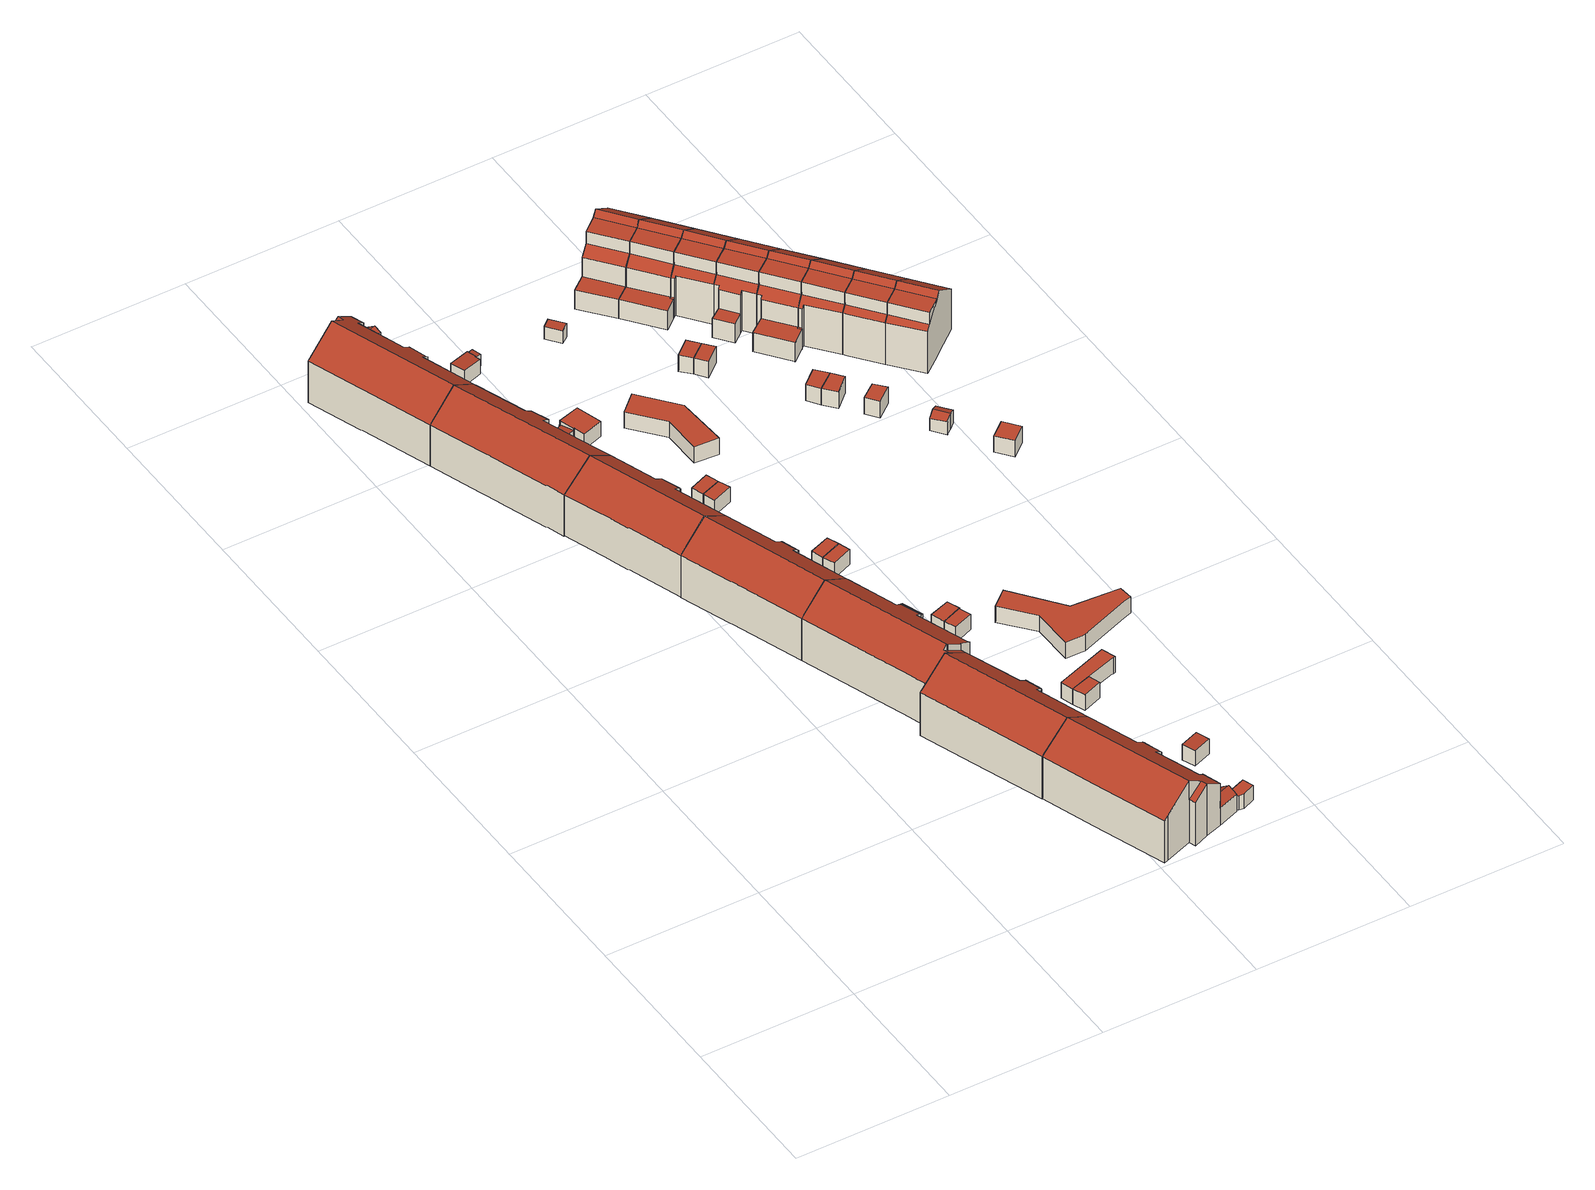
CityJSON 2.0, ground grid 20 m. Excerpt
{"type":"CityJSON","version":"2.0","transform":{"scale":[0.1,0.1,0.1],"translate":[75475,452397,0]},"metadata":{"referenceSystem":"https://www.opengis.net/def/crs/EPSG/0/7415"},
"CityObjects":{
"building1":{"type":"Building","attributes":{"Volume":1089.52,"Dakoppervlakte":174.16,"Muuroppervlakte":389,"Vloeroppervlakte":146.12,"hoogte_Z_max_in_m_NAP":9.86,"GEB_DOEL":"woonfunctie","dateOfConstruction":"1950-01-01","measuredHeight":8.95},"geometry":[{"type":"Solid","lod":"2","boundaries":[[[[0,1,2,3,4,5,6,7,8,9,10,11,12,13,14,15,16,17,18,19,20,21]],[[22,23,24,25,26,27]],[[28,29,30,31,27,26,32,33,34,35,36,37,38,39,40]],[[30,41,42,31]],[[43,44,45,46]],[[47,44,43,48]],[[21,25,24,23,22,2,1,0]],[[32,26,25,21,20,19]],[[32,19,18,33]],[[18,17,34,33]],[[35,34,17,16,15,36]],[[37,36,15,14]],[[37,14,13,38]],[[8,7,28,40,47]],[[29,28,7,6]],[[30,29,6,5]],[[5,4,41,30]],[[41,4,3,42]],[[2,22,27,42,3]],[[27,31,42]],[[10,9,48,43]],[[8,47,48,9]],[[46,45,12,11]],[[43,46,11,10]],[[47,40,39,45,44]],[[39,38,13,12,45]]]],"semantics":{"surfaces":[{"type":"GroundSurface"},{"type":"RoofSurface"},{"type":"WallSurface"}],"values":[[0,1,1,1,1,1,2,2,2,2,2,2,2,2,2,2,2,2,2,2,2,2,2,2,2,2]]}}]},
"building2":{"type":"Building","attributes":{"Volume":1163.47,"Dakoppervlakte":181.28,"Muuroppervlakte":376.7,"Vloeroppervlakte":152.09,"hoogte_Z_max_in_m_NAP":9.86,"GEB_DOEL":"overige gebruiksfunctie - woonfunctie","dateOfConstruction":"1950-01-01","measuredHeight":8.95},"geometry":[{"type":"Solid","lod":"2","boundaries":[[[[49,21,20,19,50,51,52,53,54,55,56,57,58,59,60,61,62,63]],[[64,65,66,67,68,69,70,32,26,71]],[[72,73,74,75,76,77,71,26,25,78]],[[66,65,64,56,55,54]],[[54,53,67,66]],[[67,53,52,68]],[[69,68,52,51]],[[32,70,69,51,50,19]],[[32,19,20,21,25,26]],[[63,62,61,60,59,58,77,76,75,74,73,72,78,25,21,49]],[[57,71,77,58]],[[57,56,64,71]]]],"semantics":{"surfaces":[{"type":"GroundSurface"},{"type":"RoofSurface"},{"type":"WallSurface"}],"values":[[0,1,1,2,2,2,2,2,2,2,2,2]]}}]},
"building3":{"type":"Building","attributes":{"Volume":996.88,"Dakoppervlakte":156.55,"Muuroppervlakte":338.52,"Vloeroppervlakte":131.4,"hoogte_Z_max_in_m_NAP":9.86,"GEB_DOEL":"woonfunctie","dateOfConstruction":"1950-01-01","measuredHeight":8.91},"geometry":[{"type":"Solid","lod":"2","boundaries":[[[[79,80,81,82,83,84,85,86,87,88,89,90,91,92,93,94,95]],[[96,97,98,99,100,101,71,77]],[[71,101,102,103,104,105,106,64]],[[107,108,109,110,111]],[[85,84,77,71]],[[83,82,81,80,79,100,99,98,97,96,77,84]],[[102,94,93,103]],[[93,92,109,104,103]],[[88,87,106,105,108]],[[106,87,86,64]],[[71,64,86,85]],[[92,91,110,109]],[[107,111,110,91,90,89]],[[88,108,107,89]],[[104,109,108,105]],[[102,101,100,79,95,94]]]],"semantics":{"surfaces":[{"type":"GroundSurface"},{"type":"RoofSurface"},{"type":"WallSurface"}],"values":[[0,1,1,1,2,2,2,2,2,2,2,2,2,2,2,2]]}}]},
"building4":{"type":"Building","attributes":{"Volume":1056.92,"Dakoppervlakte":164.92,"Muuroppervlakte":352.03,"Vloeroppervlakte":138.45,"hoogte_Z_max_in_m_NAP":9.86,"GEB_DOEL":"woonfunctie","dateOfConstruction":"1950-01-01","measuredHeight":8.96},"geometry":[{"type":"Solid","lod":"2","boundaries":[[[[112,113,114,115,116,117,118,119,120,121,122,123,124,125,126]],[[127,128,129,101,100,130]],[[131,132,102,101,129,133,134,135,136]],[[137,138,139,140]],[[113,112,133,129]],[[135,134,133,112,126,125]],[[121,120,132,131,140]],[[132,120,119,102]],[[100,101,102,119,118,117]],[[114,128,127,130,100,117,116,115]],[[114,113,129,128]],[[124,123,138,137]],[[122,139,138,123]],[[121,140,139,122]],[[136,137,140,131]],[[125,124,137,136,135]]]],"semantics":{"surfaces":[{"type":"GroundSurface"},{"type":"RoofSurface"},{"type":"WallSurface"}],"values":[[0,1,1,1,2,2,2,2,2,2,2,2,2,2,2,2]]}}]},
"building5":{"type":"Building","attributes":{"Volume":1087.64,"Dakoppervlakte":167.8,"Muuroppervlakte":358.11,"Vloeroppervlakte":140.5,"hoogte_Z_max_in_m_NAP":9.93,"GEB_DOEL":"woonfunctie","dateOfConstruction":"1950-01-01","measuredHeight":9.08},"geometry":[{"type":"Solid","lod":"2","boundaries":[[[[141,142,143,144,145,146,147,148,149,150,151,152,153]],[[154,155,156,157,158,159,160,161,162]],[[162,163,164,165,154]],[[166,167,168]],[[146,145,155,154]],[[145,144,156,155]],[[159,158,167,141,153]],[[159,153,152,151,161,160]],[[163,162,161,151,150,149]],[[164,163,149,148,147,165]],[[146,154,165,147]],[[143,142,166,168]],[[166,142,141,167]],[[157,168,167,158]],[[157,156,144,143,168]]]],"semantics":{"surfaces":[{"type":"GroundSurface"},{"type":"RoofSurface"},{"type":"WallSurface"}],"values":[[0,1,1,1,2,2,2,2,2,2,2,2,2,2,2]]}}]},
"building6":{"type":"Building","attributes":{"Volume":1131.58,"Dakoppervlakte":176.19,"Muuroppervlakte":367.95,"Vloeroppervlakte":147.98,"hoogte_Z_max_in_m_NAP":9.86,"GEB_DOEL":"woonfunctie","dateOfConstruction":"1950-01-01","measuredHeight":9},"geometry":[{"type":"Solid","lod":"2","boundaries":[[[[169,170,171,172,173,174,175,176,177,178,179,180,181,182,183,184,185,114,113,112,186]],[[128,187,188,189,190,191,192,193,194,129]],[[195,196,197,198,133,129,194,199,200,201,202,203,204]],[[205,206,207,208]],[[161,209,210,211,193,192]],[[194,211,210,199]],[[200,199,210,209]],[[201,200,209,178,177,212]],[[177,176,202,201,212]],[[204,203,202,176,175,174]],[[170,169,197,196,206]],[[133,198,197,169,186,112]],[[128,129,133,112,113,114]],[[183,182,181,191,190,189,188,187,128,114,185,184]],[[181,180,192,191]],[[208,207,173,172]],[[172,171,205,208]],[[170,206,205,171]],[[195,207,206,196]],[[180,179,161,192]],[[161,179,178,209]],[[194,193,211]],[[174,173,207,195,204]]]],"semantics":{"surfaces":[{"type":"GroundSurface"},{"type":"RoofSurface"},{"type":"WallSurface"}],"values":[[0,1,1,1,1,2,2,2,2,2,2,2,2,2,2,2,2,2,2,2,2,2,2]]}}]},
"building7":{"type":"Building","attributes":{"Volume":1143.04,"Dakoppervlakte":183.63,"Muuroppervlakte":391.15,"Vloeroppervlakte":153.72,"hoogte_Z_max_in_m_NAP":9.93,"GEB_DOEL":"woonfunctie","dateOfConstruction":"1950-01-01","measuredHeight":9.04},"geometry":[{"type":"Solid","lod":"2","boundaries":[[[[213,214,215,216,217,218,219,220,221,222,223,224,225,226,227,228,229,230,231,232,233,234,235,236]],[[154,165,237,238,239,240]],[[154,240,241,242,243,244,245,246,247,248,249,250,155]],[[251,252,253,254]],[[255,242,241,256]],[[257,258,259,260]],[[261,258,257,262,263]],[[264,265,266,267,263]],[[268,269,270,271]],[[243,242,230,229,259]],[[223,222,245,244,266]],[[245,222,221,246]],[[221,220,253,247,246]],[[217,216,249,248,252]],[[214,155,250,249,216,215]],[[165,154,155,214,213,236]],[[237,165,236,235,234,238]],[[239,238,234,233]],[[217,252,251,218]],[[220,219,254,253]],[[251,254,219,218]],[[242,255,231,230]],[[232,231,255,256]],[[256,241,240]],[[240,239,233,232,256]],[[262,257,227,226,268]],[[228,260,259,229]],[[257,260,228,227]],[[224,223,266,265,270]],[[268,226,225,269]],[[270,269,225,224]],[[270,265,264,271]],[[264,263,262,268,271]],[[267,261,263]],[[244,243,259,258,261,267,266]],[[247,253,252,248]]]],"semantics":{"surfaces":[{"type":"GroundSurface"},{"type":"RoofSurface"},{"type":"WallSurface"}],"values":[[0,1,1,1,1,1,1,1,1,2,2,2,2,2,2,2,2,2,2,2,2,2,2,2,2,2,2,2,2,2,2,2,2,2,2,2]]}}]},
"building8":{"type":"Building","attributes":{"Volume":29.45,"Dakoppervlakte":13.93,"Muuroppervlakte":36.31,"Vloeroppervlakte":13.88,"hoogte_Z_max_in_m_NAP":3.11,"GEB_DOEL":"onbekend","dateOfConstruction":"1950-01-01","measuredHeight":2.3},"geometry":[{"type":"Solid","lod":"2","boundaries":[[[[272,273,274,275,276,277,278,279,280,281]],[[282,283,284,285,286,287]],[[288,289,290,291,292,293]],[[274,273,284,283,289]],[[272,281,286,285]],[[281,280,287,286]],[[287,280,279,290,282]],[[289,288,275,274]],[[279,278,291,290]],[[291,278,277,292]],[[276,293,292,277]],[[276,275,288,293]],[[282,290,289,283]],[[284,273,272,285]]]],"semantics":{"surfaces":[{"type":"GroundSurface"},{"type":"RoofSurface"},{"type":"WallSurface"}],"values":[[0,1,1,2,2,2,2,2,2,2,2,2,2,2]]}}]},
"building9":{"type":"Building","attributes":{"Volume":14.35,"Dakoppervlakte":6.79,"Muuroppervlakte":24.46,"Vloeroppervlakte":6.77,"hoogte_Z_max_in_m_NAP":3.06,"GEB_DOEL":"onbekend","dateOfConstruction":"1950-01-01","measuredHeight":2.26},"geometry":[{"type":"Solid","lod":"2","boundaries":[[[[294,295,296,297,298,299,300,301]],[[302,303,304,305,306,307]],[[308,309,310,311]],[[302,295,294,303]],[[294,301,304,303]],[[304,301,300,305]],[[306,305,300,299,308]],[[310,309,298,297]],[[296,311,310,297]],[[309,308,299,298]],[[306,308,311,307]],[[296,295,302,307,311]]]],"semantics":{"surfaces":[{"type":"GroundSurface"},{"type":"RoofSurface"},{"type":"WallSurface"}],"values":[[0,1,1,2,2,2,2,2,2,2,2,2]]}}]},
"building10":{"type":"Building","attributes":{"Volume":9.77,"Dakoppervlakte":4.45,"Muuroppervlakte":19.07,"Vloeroppervlakte":4.45,"hoogte_Z_max_in_m_NAP":3.1,"GEB_DOEL":"onbekend","dateOfConstruction":"1950-01-01","measuredHeight":2.19},"geometry":[{"type":"Solid","lod":"2","boundaries":[[[[312,313,314,315]],[[316,317,318,319]],[[316,312,315,317]],[[315,314,318,317]],[[313,319,318,314]],[[316,319,313,312]]]],"semantics":{"surfaces":[{"type":"GroundSurface"},{"type":"RoofSurface"},{"type":"WallSurface"}],"values":[[0,1,2,2,2,2]]}}]},
"building11":{"type":"Building","attributes":{"Volume":9.85,"Dakoppervlakte":4.46,"Muuroppervlakte":19.22,"Vloeroppervlakte":4.46,"hoogte_Z_max_in_m_NAP":3.1,"GEB_DOEL":"onbekend","dateOfConstruction":"1950-01-01","measuredHeight":2.21},"geometry":[{"type":"Solid","lod":"2","boundaries":[[[[312,315,320,321]],[[316,322,323,317]],[[312,321,322,316]],[[322,321,320,323]],[[320,315,317,323]],[[317,315,312,316]]]],"semantics":{"surfaces":[{"type":"GroundSurface"},{"type":"RoofSurface"},{"type":"WallSurface"}],"values":[[0,1,2,2,2,2]]}}]},
"building12":{"type":"Building","attributes":{"Volume":10.41,"Dakoppervlakte":4.58,"Muuroppervlakte":20.26,"Vloeroppervlakte":4.58,"hoogte_Z_max_in_m_NAP":3.1,"GEB_DOEL":"onbekend","dateOfConstruction":"1950-01-01","measuredHeight":2.27},"geometry":[{"type":"Solid","lod":"2","boundaries":[[[[324,325,326,327]],[[328,329,330,331]],[[325,331,330,326]],[[325,324,328,331]],[[328,324,327,329]],[[327,326,330,329]]]],"semantics":{"surfaces":[{"type":"GroundSurface"},{"type":"RoofSurface"},{"type":"WallSurface"}],"values":[[0,1,2,2,2,2]]}}]},
"building13":{"type":"Building","attributes":{"Volume":10.28,"Dakoppervlakte":4.59,"Muuroppervlakte":20,"Vloeroppervlakte":4.59,"hoogte_Z_max_in_m_NAP":3.1,"GEB_DOEL":"onbekend","dateOfConstruction":"1950-01-01","measuredHeight":2.24},"geometry":[{"type":"Solid","lod":"2","boundaries":[[[[332,333,334,335]],[[330,336,337,331]],[[332,335,336,330]],[[335,334,337,336]],[[337,334,333,331]],[[331,333,332,330]]]],"semantics":{"surfaces":[{"type":"GroundSurface"},{"type":"RoofSurface"},{"type":"WallSurface"}],"values":[[0,1,2,2,2,2]]}}]},
"building14":{"type":"Building","attributes":{"Volume":7.69,"Dakoppervlakte":3.78,"Muuroppervlakte":15.96,"Vloeroppervlakte":3.78,"hoogte_Z_max_in_m_NAP":2.97,"GEB_DOEL":"onbekend","dateOfConstruction":"1950-01-01","measuredHeight":2.04},"geometry":[{"type":"Solid","lod":"2","boundaries":[[[[338,339,340,341,342,343]],[[344,345,346,347,348,349]],[[347,346,342,341]],[[340,339,349,348]],[[338,344,349,339]],[[343,345,344,338]],[[348,347,341,340]],[[346,345,343,342]]]],"semantics":{"surfaces":[{"type":"GroundSurface"},{"type":"RoofSurface"},{"type":"WallSurface"}],"values":[[0,1,2,2,2,2,2,2]]}}]},
"building15":{"type":"Building","attributes":{"Volume":11.22,"Dakoppervlakte":4.93,"Muuroppervlakte":20.85,"Vloeroppervlakte":4.93,"hoogte_Z_max_in_m_NAP":3.14,"GEB_DOEL":"onbekend","dateOfConstruction":"1950-01-01","measuredHeight":2.34},"geometry":[{"type":"Solid","lod":"2","boundaries":[[[[350,351,352,353]],[[354,355,356,357]],[[350,357,356,351]],[[350,353,354,357]],[[352,355,354,353]],[[356,355,352,351]]]],"semantics":{"surfaces":[{"type":"GroundSurface"},{"type":"RoofSurface"},{"type":"WallSurface"}],"values":[[0,1,2,2,2,2]]}}]},
"building16":{"type":"Building","attributes":{"Volume":10.34,"Dakoppervlakte":4.64,"Muuroppervlakte":19.84,"Vloeroppervlakte":10.83,"hoogte_Z_max_in_m_NAP":3.14,"GEB_DOEL":"onbekend","dateOfConstruction":"1950-01-01","measuredHeight":2.31},"geometry":[{"type":"Solid","lod":"2","boundaries":[[[[358,359,351,360]],[[361,362,356,363]],[[362,361,358,360]],[[360,351,356,362]],[[356,351,359,363]],[[359,358,361,363]]]],"semantics":{"surfaces":[{"type":"GroundSurface"},{"type":"RoofSurface"},{"type":"WallSurface"}],"values":[[0,1,2,2,2,2]]}}]},
"building17":{"type":"Building","attributes":{"Volume":9.85,"Dakoppervlakte":4.27,"Muuroppervlakte":19.66,"Vloeroppervlakte":12.11,"hoogte_Z_max_in_m_NAP":3.02,"GEB_DOEL":"onbekend","dateOfConstruction":"1950-01-01","measuredHeight":2.31},"geometry":[{"type":"Solid","lod":"2","boundaries":[[[[364,365,366,367]],[[368,369,370,371]],[[366,365,371,370]],[[365,364,368,371]],[[368,364,367,369]],[[366,370,369,367]]]],"semantics":{"surfaces":[{"type":"GroundSurface"},{"type":"RoofSurface"},{"type":"WallSurface"}],"values":[[0,1,2,2,2,2]]}}]},
"building18":{"type":"Building","attributes":{"Volume":9.86,"Dakoppervlakte":4.51,"Muuroppervlakte":18.93,"Vloeroppervlakte":4.5,"hoogte_Z_max_in_m_NAP":3.18,"GEB_DOEL":"onbekend","dateOfConstruction":"1950-01-01","measuredHeight":2.24},"geometry":[{"type":"Solid","lod":"2","boundaries":[[[[372,373,374,375]],[[376,377,378,379]],[[376,372,375,377]],[[375,374,378,377]],[[378,374,373,379]],[[376,379,373,372]]]],"semantics":{"surfaces":[{"type":"GroundSurface"},{"type":"RoofSurface"},{"type":"WallSurface"}],"values":[[0,1,2,2,2,2]]}}]},
"building19":{"type":"Building","attributes":{"Volume":28.44,"Dakoppervlakte":12.33,"Muuroppervlakte":40.67,"Vloeroppervlakte":12.33,"hoogte_Z_max_in_m_NAP":3.02,"GEB_DOEL":"onbekend","dateOfConstruction":"1950-01-01","measuredHeight":2.31},"geometry":[{"type":"Solid","lod":"2","boundaries":[[[[380,381,382,383,384,366]],[[385,386,387,388,389,370]],[[386,385,370,366,384,383]],[[387,386,383,382]],[[382,381,388,387]],[[380,389,388,381]],[[380,366,370,389]]]],"semantics":{"surfaces":[{"type":"GroundSurface"},{"type":"RoofSurface"},{"type":"WallSurface"}],"values":[[0,1,2,2,2,2,2]]}}]},
"building20":{"type":"Building","attributes":{"Volume":81.92,"Dakoppervlakte":34.83,"Muuroppervlakte":68.78,"Vloeroppervlakte":34.83,"hoogte_Z_max_in_m_NAP":3.08,"GEB_DOEL":"onbekend","dateOfConstruction":"1950-01-01","measuredHeight":2.35},"geometry":[{"type":"Solid","lod":"2","boundaries":[[[[390,391,392,393,394,395]],[[396,397,398,399,400,401]],[[393,396,401,394]],[[392,391,398,397]],[[391,390,399,398]],[[390,395,400,399]],[[393,392,397,396]],[[395,394,401,400]]]],"semantics":{"surfaces":[{"type":"GroundSurface"},{"type":"RoofSurface"},{"type":"WallSurface"}],"values":[[0,1,2,2,2,2,2,2]]}}]},
"building21":{"type":"Building","attributes":{"Volume":5.08,"Dakoppervlakte":2.6,"Muuroppervlakte":13.19,"Vloeroppervlakte":2.59,"hoogte_Z_max_in_m_NAP":2.98,"GEB_DOEL":"onbekend","dateOfConstruction":"1933-01-01","measuredHeight":2},"geometry":[{"type":"Solid","lod":"2","boundaries":[[[[402,403,404,405]],[[406,407,408,409]],[[402,405,407,406]],[[405,404,408,407]],[[403,409,408,404]],[[403,402,406,409]]]],"semantics":{"surfaces":[{"type":"GroundSurface"},{"type":"RoofSurface"},{"type":"WallSurface"}],"values":[[0,1,2,2,2,2]]}}]},
"building22":{"type":"Building","attributes":{"Volume":136.37,"Dakoppervlakte":56.44,"Muuroppervlakte":96.17,"Vloeroppervlakte":56.44,"hoogte_Z_max_in_m_NAP":3.08,"GEB_DOEL":"onbekend","dateOfConstruction":"1950-01-01","measuredHeight":2.42},"geometry":[{"type":"Solid","lod":"2","boundaries":[[[[410,411,412,413,414,415,416,417,418,419]],[[420,421,422,423,424,425,426,427,428,429]],[[413,426,425,414]],[[413,412,427,426]],[[411,428,427,412]],[[411,410,429,428]],[[410,419,420,429]],[[420,419,418,417,422,421]],[[424,423,422,417,416,415]],[[415,414,425,424]]]],"semantics":{"surfaces":[{"type":"GroundSurface"},{"type":"RoofSurface"},{"type":"WallSurface"}],"values":[[0,1,2,2,2,2,2,2,2,2]]}}]},
"building23":{"type":"Building","attributes":{"Volume":10.9,"Dakoppervlakte":4.69,"Muuroppervlakte":20.43,"Vloeroppervlakte":4.69,"hoogte_Z_max_in_m_NAP":3.28,"GEB_DOEL":"onbekend","dateOfConstruction":"1933-01-01","measuredHeight":2.33},"geometry":[{"type":"Solid","lod":"2","boundaries":[[[[430,431,432,433]],[[434,435,436,437]],[[434,430,433,435]],[[433,432,436,435]],[[431,437,436,432]],[[431,430,434,437]]]],"semantics":{"surfaces":[{"type":"GroundSurface"},{"type":"RoofSurface"},{"type":"WallSurface"}],"values":[[0,1,2,2,2,2]]}}]},
"building24":{"type":"Building","attributes":{"Volume":10.55,"Dakoppervlakte":4.46,"Muuroppervlakte":20.36,"Vloeroppervlakte":4.46,"hoogte_Z_max_in_m_NAP":3.28,"GEB_DOEL":"onbekend","dateOfConstruction":"1933-01-01","measuredHeight":2.36},"geometry":[{"type":"Solid","lod":"2","boundaries":[[[[438,439,430,433]],[[440,435,434,441]],[[430,439,441,434]],[[439,438,440,441]],[[440,438,433,435]],[[435,433,430,434]]]],"semantics":{"surfaces":[{"type":"GroundSurface"},{"type":"RoofSurface"},{"type":"WallSurface"}],"values":[[0,1,2,2,2,2]]}}]},
"building25":{"type":"Building","attributes":{"Volume":363.02,"Dakoppervlakte":62.98,"Muuroppervlakte":210.63,"Vloeroppervlakte":55.23,"hoogte_Z_max_in_m_NAP":9.97,"GEB_DOEL":"woonfunctie","dateOfConstruction":"1933-01-01","measuredHeight":8.97},"geometry":[{"type":"Solid","lod":"2","boundaries":[[[[442,443,444,445,446,447,448,449,450,451,452,453,454]],[[455,456,457,458,459]],[[460,461,462,463]],[[464,462,461,465]],[[466,467,468,469]],[[470,464,465,471]],[[451,450,471,465]],[[471,450,449,470]],[[459,458,442,454]],[[455,445,444,456]],[[456,444,443,442,458,457]],[[467,455,459,468]],[[460,469,461]],[[463,462,466]],[[470,449,448,447,446,445,455,467,466,462,464]],[[463,466,469,460]],[[468,459,454,453,452,451,465,461,469]]]],"semantics":{"surfaces":[{"type":"GroundSurface"},{"type":"RoofSurface"},{"type":"WallSurface"}],"values":[[0,1,1,1,1,1,2,2,2,2,2,2,2,2,2,2,2]]}}]},
"building26":{"type":"Building","attributes":{"Volume":12.24,"Dakoppervlakte":5.13,"Muuroppervlakte":21.95,"Vloeroppervlakte":5.13,"hoogte_Z_max_in_m_NAP":3.37,"GEB_DOEL":"onbekend","dateOfConstruction":"1933-01-01","measuredHeight":2.39},"geometry":[{"type":"Solid","lod":"2","boundaries":[[[[472,473,474,475]],[[476,477,478,479]],[[476,472,475,477]],[[474,478,477,475]],[[473,479,478,474]],[[473,472,476,479]]]],"semantics":{"surfaces":[{"type":"GroundSurface"},{"type":"RoofSurface"},{"type":"WallSurface"}],"values":[[0,1,2,2,2,2]]}}]},
"building27":{"type":"Building","attributes":{"Volume":12.2,"Dakoppervlakte":5.11,"Muuroppervlakte":21.92,"Vloeroppervlakte":5.11,"hoogte_Z_max_in_m_NAP":3.37,"GEB_DOEL":"onbekend","dateOfConstruction":"1933-01-01","measuredHeight":2.39},"geometry":[{"type":"Solid","lod":"2","boundaries":[[[[480,481,472,475]],[[482,477,476,483]],[[472,481,483,476]],[[481,480,482,483]],[[482,480,475,477]],[[472,476,477,475]]]],"semantics":{"surfaces":[{"type":"GroundSurface"},{"type":"RoofSurface"},{"type":"WallSurface"}],"values":[[0,1,2,2,2,2]]}}]},
"building28":{"type":"Building","attributes":{"Volume":375.24,"Dakoppervlakte":65.12,"Muuroppervlakte":215.61,"Vloeroppervlakte":57.18,"hoogte_Z_max_in_m_NAP":9.97,"GEB_DOEL":"woonfunctie","dateOfConstruction":"1933-01-01","measuredHeight":9},"geometry":[{"type":"Solid","lod":"2","boundaries":[[[[450,484,485,486,487,488,489,490,491,492,442,454,453,452,451]],[[461,460,493,494]],[[465,461,494,495]],[[496,497,469,468]],[[471,465,495,498]],[[499,500,501,459,458,502,503]],[[495,485,484,498]],[[498,484,450,471]],[[493,497,494]],[[471,450,451,452,453,454,459,468,469,461,465]],[[497,496,501,488,487,486,485,495,494]],[[460,469,497,493]],[[489,488,501,500]],[[442,458,459,454]],[[458,442,492,491,503,502]],[[503,491,490,499]],[[500,499,490,489]],[[468,459,501,496]],[[460,461,469]]]],"semantics":{"surfaces":[{"type":"GroundSurface"},{"type":"RoofSurface"},{"type":"WallSurface"}],"values":[[0,1,1,1,1,1,2,2,2,2,2,2,2,2,2,2,2,2,2]]}}]},
"building29":{"type":"Building","attributes":{"Volume":11.44,"Dakoppervlakte":4.85,"Muuroppervlakte":20.99,"Vloeroppervlakte":4.85,"hoogte_Z_max_in_m_NAP":3.37,"GEB_DOEL":"onbekend","dateOfConstruction":"1933-01-01","measuredHeight":2.36},"geometry":[{"type":"Solid","lod":"2","boundaries":[[[[504,505,506,507]],[[508,509,510,511]],[[507,509,508,504]],[[506,510,509,507]],[[505,511,510,506]],[[511,505,504,508]]]],"semantics":{"surfaces":[{"type":"GroundSurface"},{"type":"RoofSurface"},{"type":"WallSurface"}],"values":[[0,1,2,2,2,2]]}}]},
"building30":{"type":"Building","attributes":{"Volume":317.32,"Dakoppervlakte":48.37,"Muuroppervlakte":198.68,"Vloeroppervlakte":41.06,"hoogte_Z_max_in_m_NAP":9.97,"GEB_DOEL":"woonfunctie","dateOfConstruction":"1933-01-01","measuredHeight":9.01},"geometry":[{"type":"Solid","lod":"2","boundaries":[[[[490,489,488,487,486,485,484,512,513,514,515,516,517,518]],[[519,501,500,499]],[[520,521,494,493]],[[495,494,521,522]],[[496,523,524,525,526,497]],[[522,527,498,495]],[[494,495,485,486,487,488,501,496,497]],[[524,523,519,518,517]],[[524,517,516,525]],[[484,485,495,498]],[[490,518,519,499]],[[488,489,500,501]],[[489,490,499,500]],[[496,501,519,523]],[[526,521,520]],[[494,497,493]],[[512,527,522,521,526,525,516,515,514,513]],[[493,497,526,520]],[[527,512,484,498]]]],"semantics":{"surfaces":[{"type":"GroundSurface"},{"type":"RoofSurface"},{"type":"WallSurface"}],"values":[[0,1,1,1,1,1,2,2,2,2,2,2,2,2,2,2,2,2,2]]}}]},
"building31":{"type":"Building","attributes":{"Volume":9.03,"Dakoppervlakte":4.77,"Muuroppervlakte":16.27,"Vloeroppervlakte":4.46,"hoogte_Z_max_in_m_NAP":3.27,"GEB_DOEL":"onbekend","dateOfConstruction":"1933-01-01","measuredHeight":2.23},"geometry":[{"type":"Solid","lod":"2","boundaries":[[[[528,529,530,531,532,533,534]],[[535,536,537,538,539]],[[535,540,541,536]],[[540,534,533,541]],[[537,531,530,538]],[[529,528,535,539,538,530]],[[537,536,541,533,532,531]],[[528,534,540,535]]]],"semantics":{"surfaces":[{"type":"GroundSurface"},{"type":"RoofSurface"},{"type":"WallSurface"}],"values":[[0,1,1,2,2,2,2,2]]}}]},
"building32":{"type":"Building","attributes":{"Volume":332.5,"Dakoppervlakte":53.47,"Muuroppervlakte":207.83,"Vloeroppervlakte":46.09,"hoogte_Z_max_in_m_NAP":9.97,"GEB_DOEL":"woonfunctie","dateOfConstruction":"1933-01-01","measuredHeight":9.02},"geometry":[{"type":"Solid","lod":"2","boundaries":[[[[542,516,515,514,513,512,543,544,545,546,547,548,549,550,551,552]],[[553,554,555,556]],[[520,557,558,521]],[[522,521,558,559]],[[559,560,527,522]],[[561,562,563,564,526,525,565,566]],[[522,513,514,515,516,525,526,521]],[[525,516,542,565]],[[566,565,542,552,555]],[[549,548,562,561,554]],[[560,543,512,527]],[[512,513,522,527]],[[549,554,553,550]],[[551,556,555,552]],[[553,556,551,550]],[[566,555,554,561]],[[564,558,557]],[[521,526,520]],[[543,560,559,558,564,563,547,546,545,544]],[[520,526,564,557]],[[562,548,547,563]]]],"semantics":{"surfaces":[{"type":"GroundSurface"},{"type":"RoofSurface"},{"type":"WallSurface"}],"values":[[0,1,1,1,1,1,2,2,2,2,2,2,2,2,2,2,2,2,2,2,2]]}}]},
"building33":{"type":"Building","attributes":{"Volume":352.22,"Dakoppervlakte":61.03,"Muuroppervlakte":213.79,"Vloeroppervlakte":53.61,"hoogte_Z_max_in_m_NAP":9.97,"GEB_DOEL":"woonfunctie","dateOfConstruction":"1933-01-01","measuredHeight":9.01},"geometry":[{"type":"Solid","lod":"2","boundaries":[[[[544,543,567,568,569,570,571,572,573,574,575,576,577,578,547,546,545]],[[558,557,579,580]],[[559,558,580,581]],[[564,563,582,583,584,585]],[[581,586,560,559]],[[587,588,589,590,591,592,593]],[[581,568,567,586]],[[586,567,543,560]],[[563,547,578,582]],[[583,582,578,577,592]],[[558,564,557]],[[544,545,546,547,563,564,558,559,560,543]],[[584,591,571,570,569,568,581,580,585]],[[557,564,585,579]],[[576,593,592,577]],[[588,587,593,576,575,574]],[[589,588,574,573]],[[573,572,590,589]],[[571,591,590,572]],[[591,584,583,592]],[[585,580,579]]]],"semantics":{"surfaces":[{"type":"GroundSurface"},{"type":"RoofSurface"},{"type":"WallSurface"}],"values":[[0,1,1,1,1,1,2,2,2,2,2,2,2,2,2,2,2,2,2,2,2]]}}]},
"building34":{"type":"Building","attributes":{"Volume":15.32,"Dakoppervlakte":6.32,"Muuroppervlakte":24.38,"Vloeroppervlakte":6.32,"hoogte_Z_max_in_m_NAP":3.43,"GEB_DOEL":"onbekend","dateOfConstruction":"1933-01-01","measuredHeight":2.42},"geometry":[{"type":"Solid","lod":"2","boundaries":[[[[594,595,596,597]],[[598,599,600,601]],[[597,599,598,594]],[[597,596,600,599]],[[595,601,600,596]],[[595,594,598,601]]]],"semantics":{"surfaces":[{"type":"GroundSurface"},{"type":"RoofSurface"},{"type":"WallSurface"}],"values":[[0,1,2,2,2,2]]}}]},
"building35":{"type":"Building","attributes":{"Volume":319.13,"Dakoppervlakte":48.33,"Muuroppervlakte":200.83,"Vloeroppervlakte":41.07,"hoogte_Z_max_in_m_NAP":9.97,"GEB_DOEL":"woonfunctie","dateOfConstruction":"1933-01-01","measuredHeight":9.03},"geometry":[{"type":"Solid","lod":"2","boundaries":[[[[602,603,604,605,606,607,608,609,610,611,612,613,614,615]],[[589,616,591,590]],[[617,618,580,579]],[[581,580,618,619]],[[584,620,621,622,623,585]],[[581,619,624,586]],[[608,607,624,619]],[[624,607,606,586]],[[613,612,621,620,616]],[[590,615,614,589]],[[614,613,616,589]],[[591,602,615,590]],[[584,591,616,620]],[[580,585,579]],[[617,623,618]],[[586,606,605,604,603,602,591,584,585,580,581]],[[623,622,611,610,609,608,619,618]],[[579,585,623,617]],[[621,612,611,622]]]],"semantics":{"surfaces":[{"type":"GroundSurface"},{"type":"RoofSurface"},{"type":"WallSurface"}],"values":[[0,1,1,1,1,1,2,2,2,2,2,2,2,2,2,2,2,2,2]]}}]},
"building36":{"type":"Building","attributes":{"Volume":310.8,"Dakoppervlakte":46.91,"Muuroppervlakte":193.45,"Vloeroppervlakte":39.88,"hoogte_Z_max_in_m_NAP":9.97,"GEB_DOEL":"woonfunctie","dateOfConstruction":"1933-01-01","measuredHeight":9.02},"geometry":[{"type":"Solid","lod":"2","boundaries":[[[[607,625,626,627,628,629,630,611,610,609,608]],[[631,618,617,632]],[[619,618,631,633]],[[623,622,634,635,636]],[[633,637,624,619]],[[635,634,622,611,630,629]],[[625,637,633,631,636,635,629,628,627,626]],[[637,625,607,624]],[[619,624,607,608]],[[636,631,632]],[[618,623,617]],[[617,623,636,632]],[[618,619,608,609,610,611,622,623]]]],"semantics":{"surfaces":[{"type":"GroundSurface"},{"type":"RoofSurface"},{"type":"WallSurface"}],"values":[[0,1,1,1,1,2,2,2,2,2,2,2,2]]}}]},
"building37":{"type":"Building","attributes":{"Volume":308.1,"Dakoppervlakte":46.22,"Muuroppervlakte":193.29,"Vloeroppervlakte":39.31,"hoogte_Z_max_in_m_NAP":9.97,"GEB_DOEL":"woonfunctie","dateOfConstruction":"1933-01-01","measuredHeight":9.05},"geometry":[{"type":"Solid","lod":"2","boundaries":[[[[638,639,640,641,642,643,629,628,627,626,625]],[[644,631,632,645]],[[633,631,644,646]],[[636,635,647,648,649]],[[646,650,637,633]],[[648,647,635,629,643,642]],[[638,650,646,644,649,648,642,641,640,639]],[[650,638,625,637]],[[633,637,625,626]],[[649,644,645]],[[631,636,632]],[[632,636,649,645]],[[633,626,627,628,629,635,636,631]]]],"semantics":{"surfaces":[{"type":"GroundSurface"},{"type":"RoofSurface"},{"type":"WallSurface"}],"values":[[0,1,1,1,1,2,2,2,2,2,2,2,2]]}}]}
},
"vertices":[
[36,1086,9],[35,1088,9],[10,1158,9],[50,1173,9],[47,1181,9],[68,1189,9],[88,1196,9],[88,1195,9],[89,1195,9],[117,1205,9],[120,1196,9],[123,1188,9],[95,1179,9],[86,1176,9],[108,1116,9],[117,1119,9],[124,1095,9],[125,1093,9],[117,1090,9],[141,1023,9],[108,1011,9],[68,996,9],[10,1158,70],[35,1088,70],[36,1086,70],[68,996,70],[108,1011,99],[50,1173,99],[88,1195,71],[88,1196,71],[68,1189,85],[70,1181,85],[141,1023,76],[117,1090,77],[125,1093,71],[124,1095,71],[117,1119,70],[108,1116,76],[86,1176,77],[95,1179,71],[89,1195,71],[47,1181,72],[50,1173,72],[120,1196,42],[92,1186,42],[95,1179,37],[123,1188,37],[89,1195,35],[117,1205,35],
[92,928,9],[142,1020,9],[166,955,9],[175,957,9],[184,934,9],[174,931,9],[199,862,9],[207,841,9],[173,831,9],[132,818,9],[124,841,9],[123,842,9],[101,904,9],[101,905,9],[93,927,9],[207,841,76],[199,862,76],[174,931,76],[184,934,70],[175,957,70],[166,955,76],[142,1020,76],[173,831,99],[93,927,70],[101,905,70],[101,904,70],[123,842,70],[124,841,70],[132,818,70],[92,928,70],
[187,663,10],[163,732,10],[162,733,10],[154,755,10],[154,756,10],[132,818,10],[173,831,10],[207,841,10],[228,782,10],[238,785,10],[239,786,10],[247,762,10],[248,761,10],[247,761,10],[238,757,10],[262,690,10],[227,678,10],[154,756,71],[154,755,71],[162,733,71],[163,732,71],[187,663,71],[227,678,99],[262,690,75],[238,757,75],[247,761,69],[238,785,69],[228,782,76],[239,786,67],[238,785,67],[247,761,67],[248,761,67],[247,762,67],
[320,531,9],[284,517,9],[245,503,9],[212,595,9],[211,597,9],[187,663,9],[227,678,9],[262,690,9],[286,623,9],[295,626,9],[297,627,9],[305,605,9],[303,604,9],[295,601,9],[295,599,9],[212,595,71],[245,503,71],[284,517,99],[211,597,71],[295,626,69],[286,623,75],[320,531,74],[295,599,75],[295,601,75],[303,604,69],[303,604,67],[305,605,67],[297,627,67],[295,626,67],
[402,286,8],[410,265,8],[409,265,8],[400,261,8],[424,193,8],[390,180,8],[349,166,8],[316,257,8],[291,328,8],[332,343,8],[366,355,8],[369,347,8],[393,283,8],[390,180,99],[424,193,75],[400,261,75],[409,265,69],[402,286,69],[393,283,75],[369,347,75],[366,355,75],[332,343,99],[291,328,71],[316,257,71],[349,166,71],[410,265,67],[402,286,67],[409,265,67],
[344,464,9],[352,467,9],[355,469,9],[365,442,9],[362,441,9],[354,438,9],[378,372,9],[380,368,9],[364,362,9],[364,361,9],[366,355,9],[339,345,9],[305,333,9],[297,356,9],[297,357,9],[277,413,9],[270,433,9],[321,528,9],[270,433,71],[277,413,71],[297,357,71],[297,356,71],[305,333,71],[339,345,94],[336,353,94],[342,355,99],[362,441,69],[352,467,69],[344,464,74],[321,528,74],[343,353,99],[364,361,84],[364,362,84],[380,368,74],[378,372,74],[354,438,74],[355,469,67],[352,467,67],[362,441,67],[365,442,67],[364,361,75],[343,353,90],[342,355,90],[364,362,75],
[390,180,9],[424,193,9],[426,188,9],[448,127,9],[457,130,9],[459,130,9],[467,106,9],[466,105,9],[457,102,9],[478,45,9],[484,47,9],[507,55,9],[511,57,9],[512,55,9],[516,44,9],[520,34,9],[492,24,9],[471,17,9],[451,9,9],[448,18,9],[412,5,9],[407,3,9],[373,97,9],[349,166,9],[373,97,71],[407,3,71],[412,5,74],[448,18,99],[468,25,85],[471,17,85],[492,24,71],[484,47,71],[478,45,75],[457,102,75],[466,105,69],[457,130,69],[448,127,75],[426,188,75],[459,130,67],[457,130,67],[466,105,67],[467,106,67],[451,9,72],[448,18,72],[516,44,42],[488,34,42],[492,24,35],[520,34,34],[484,45,33],[512,55,33],[500,51,33],[507,54,31],[507,55,31],[484,47,38],[484,45,38],[512,55,17],[511,57,17],[507,55,17],[507,54,17],
[228,931,8],[224,945,8],[223,945,8],[203,939,8],[197,956,8],[216,962,8],[216,964,8],[217,964,8],[245,973,8],[255,940,8],[217,964,31],[223,945,31],[224,945,31],[228,931,31],[255,940,30],[245,973,30],[203,939,28],[223,945,28],[217,964,25],[216,964,25],[216,962,25],[197,956,25],
[172,1091,8],[165,1109,8],[192,1118,8],[201,1122,8],[205,1110,8],[196,1107,8],[195,1106,8],[197,1099,8],[165,1109,31],[172,1091,31],[197,1099,29],[195,1106,29],[196,1107,29],[192,1118,29],[196,1107,27],[205,1110,25],[201,1122,25],[192,1118,27],
[287,776,9],[281,791,9],[306,801,9],[312,785,9],[287,776,31],[312,785,31],[306,801,31],[281,791,31],
[318,770,9],[292,760,9],[292,760,31],[318,770,31],
[364,641,8],[370,626,8],[343,616,8],[338,631,8],[364,641,31],[338,631,31],[343,616,31],[370,626,31],
[343,616,9],[370,626,9],[375,611,9],[349,601,9],[349,601,31],[375,611,31],
[541,55,9],[546,41,9],[530,34,9],[523,35,9],[520,38,9],[517,46,9],[541,55,30],[517,46,30],[520,38,30],[523,35,30],[530,34,30],[546,41,30],
[427,465,8],[400,454,8],[394,471,8],[421,481,8],[421,481,30],[394,471,31],[400,454,31],[427,465,30],
[432,449,8],[406,439,8],[426,465,8],[432,449,30],[426,465,30],[406,439,31],
[493,277,7],[468,268,7],[462,284,7],[488,292,7],[493,277,30],[488,292,30],[462,284,30],[468,268,30],
[538,148,9],[545,132,9],[521,123,9],[514,139,9],[538,148,32],[514,139,32],[521,123,31],[545,132,31],
[457,300,7],[524,323,7],[530,305,7],[527,304,7],[526,304,7],[526,304,30],[527,304,30],[530,305,30],[524,323,30],[457,300,30],
[351,846,7],[320,848,7],[319,899,7],[285,939,7],[308,960,7],[347,913,7],[285,939,31],[319,899,31],[320,848,31],[351,846,31],[347,913,31],[308,960,31],
[287,1109,10],[296,1116,10],[310,1099,10],[300,1092,10],[287,1109,29],[300,1092,29],[310,1099,30],[296,1116,30],
[495,407,7],[462,446,7],[483,464,7],[532,402,7],[595,398,7],[597,380,7],[587,377,7],[521,353,7],[517,353,7],[496,353,7],[496,353,31],[517,353,31],[521,353,31],[587,377,31],[597,380,31],[595,398,31],[532,402,31],[483,464,31],[462,446,31],[495,407,31],
[397,973,9],[385,986,9],[405,1003,9],[417,989,9],[397,973,33],[417,989,33],[405,1003,33],[385,986,33],
[428,976,9],[408,959,9],[428,976,33],[408,959,33],
[375,1095,10],[347,1128,10],[342,1134,10],[361,1149,10],[371,1157,10],[390,1172,10],[396,1177,10],[427,1202,10],[459,1162,10],[427,1137,10],[422,1132,10],[403,1117,10],[393,1109,10],[361,1149,38],[342,1134,38],[347,1128,38],[375,1095,38],[393,1109,38],[403,1117,94],[422,1132,94],[390,1172,94],[371,1157,94],[396,1177,100],[427,1137,100],[371,1157,76],[361,1149,66],[393,1109,66],[403,1117,76],[427,1202,69],[459,1162,69],
[489,854,10],[478,869,10],[498,886,10],[511,871,10],[489,854,34],[511,871,34],[498,886,34],[478,869,34],
[522,857,10],[502,839,10],[522,857,34],[502,839,34],
[491,1121,10],[460,1096,10],[454,1091,10],[435,1076,10],[426,1068,10],[424,1067,10],[427,1063,10],[411,1050,10],[380,1089,10],[435,1076,94],[454,1091,94],[460,1096,100],[426,1068,66],[435,1076,76],[491,1121,69],[427,1063,38],[424,1067,38],[426,1068,38],[380,1089,38],[411,1050,38],
[553,817,10],[533,801,10],[521,816,10],[541,831,10],[553,817,34],[541,831,34],[521,816,34],[533,801,34],
[523,1081,10],[491,1056,10],[485,1052,10],[466,1037,10],[459,1031,10],[431,1066,10],[429,1065,10],[429,1065,38],[466,1037,94],[485,1052,94],[491,1056,100],[429,1065,66],[431,1066,68],[459,1031,69],[466,1037,76],[523,1081,69],
[589,744,10],[581,738,10],[581,737,10],[568,754,10],[576,761,10],[584,767,10],[597,751,10],[589,744,33],[576,761,33],[568,754,28],[581,737,29],[581,738,29],[597,751,29],[584,767,29],
[463,1026,10],[554,1042,10],[522,1017,10],[517,1013,10],[497,998,10],[491,992,10],[480,1006,10],[477,1003,10],[463,992,10],[446,1013,10],[461,1024,10],[463,992,38],[477,1003,38],[461,1024,38],[446,1013,38],[497,998,94],[517,1013,94],[522,1017,100],[554,1042,69],[477,1003,66],[480,1006,69],[491,992,69],[497,998,76],[463,1026,69],[461,1024,66],
[584,1004,10],[553,979,10],[547,974,10],[528,959,10],[519,951,10],[517,950,10],[521,945,10],[502,930,10],[502,931,10],[472,970,10],[492,985,10],[494,987,10],[528,959,94],[547,974,94],[553,979,100],[494,987,69],[492,985,66],[519,951,66],[528,959,76],[584,1004,69],[502,931,38],[502,930,38],[521,945,38],[517,950,38],[519,951,38],[492,985,38],[472,970,38],
[629,702,10],[644,683,10],[625,667,10],[609,686,10],[629,702,34],[609,686,34],[625,667,34],[644,683,34],
[519,951,9],[528,959,9],[547,974,9],[553,979,9],[584,1004,9],[616,964,9],[585,939,9],[579,934,9],[560,919,9],[554,914,9],[525,949,9],[522,947,9],[521,945,9],[517,950,9],[522,947,38],[560,919,94],[579,934,94],[585,939,100],[522,947,66],[525,949,69],[554,914,70],[560,919,76],[616,964,69],
[647,925,9],[616,900,9],[610,895,9],[591,880,9],[585,875,9],[558,909,9],[610,895,94],[591,880,94],[616,900,100],[558,909,70],[585,875,70],[591,880,76],[647,925,69],
[678,886,9],[647,861,9],[641,856,9],[622,841,9],[617,837,9],[589,871,9],[641,856,94],[622,841,94],[647,861,100],[589,871,70],[617,837,71],[622,841,76],[678,886,69]
]}
